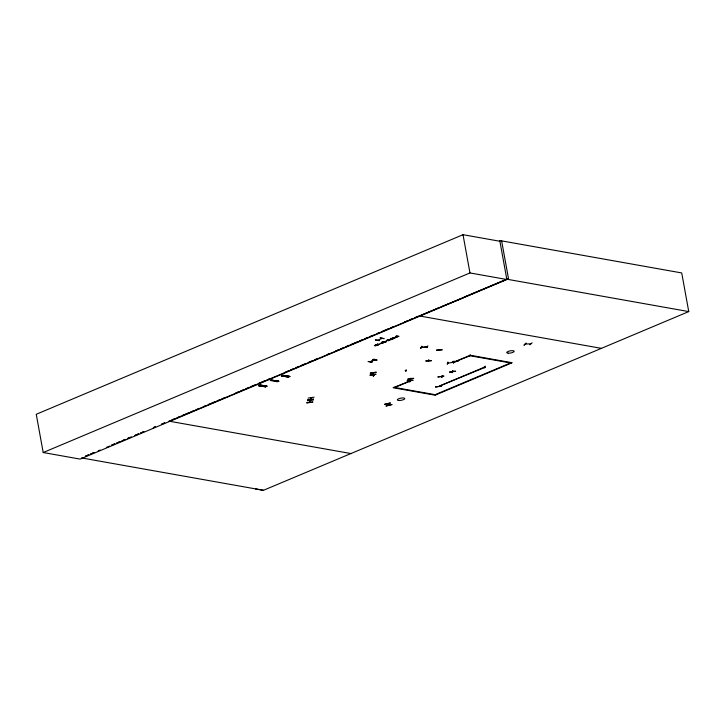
<?xml version="1.0" encoding="UTF-8"?>
<svg xmlns="http://www.w3.org/2000/svg" width="725" height="725" viewBox="0 0 725 725"><rect width="100%" height="100%" fill="white"/><g stroke="black" fill="none" stroke-linecap="round" stroke-linejoin="round"><path stroke-width="1.09" d="M375.849 374.191L369.859 375.169L375.831 374.299M407.151 381.132L413.159 380.217L407.124 380.797M441.507 386.135L435.535 387.032M441.525 386.008L435.553 386.914M449.6 372.007L455.599 371.173L449.591 372.106M312.765 402.112L306.811 402.756M307.491 400.082L313.481 399.131M371.961 362.21L368.055 361.476L372.17 362.038M375.405 339.925L379.365 340.659L375.405 339.898M524.066 345.109L526.187 343.07L524.13 345.154M420.781 348.335L421.859 346.432M373.728 374.336L373.239 376.202L374 373.982M373.511 376.112L373.728 374.354M409.688 382.111L410.178 380.263M447.896 362.183L447.452 363.995M452.781 370.729L452.047 372.623M370.348 373.085L376.329 372.224L370.33 373.157M372.614 374.064L372.822 374.444M373.212 372.822L372.777 374.635M373.457 372.777L372.976 374.626M410.314 378.432L410.776 378.812L410.35 380.58M410.114 380.453L410.341 378.305M413.612 378.368L407.631 379.229L413.603 378.296M447.18 364.113L447.959 362.228M447.724 363.18L448.258 363.116M454.267 361.304L453.487 363.207L453.932 361.068M405.311 370.656L405.846 370.584M406.127 369.632L405.928 371.481M409.997 381.278L410.649 381.169M437.972 376.973L443.981 376.094L438 376.909M442.341 375.65L441.77 377.553L442.259 375.695M452.019 372.668L452.844 370.774M453.188 371.662L452.608 371.662M458.01 361.286L452.028 362.138L458.001 361.195M483.983 367.14L484.617 367.122M485.197 366.116L484.699 367.938M308.143 398.107L314.106 397.2M306.802 402.919L312.801 402.013M307.472 400.816L313.408 400.046M310.735 399.375L311.016 397.735M309.72 402.411L310.572 400.535L309.992 402.357M311.261 397.69L310.69 399.511M431.529 360.615L425.883 360.959M265.432 386.86L258.372 385.6L265.767 386.733M258.707 385.473L265.83 386.606M266.7 386.343L259.595 385.093L267.19 386.126L259.894 384.966M270.217 380.462L277.485 381.803M271.386 380.145L278.744 381.278M278.708 381.278L271.34 380.145L278.808 381.151M288.468 377.082L281.59 375.831M282.551 375.45L289.973 376.456L282.768 375.342M288.36 377.208L288.586 377.145M289.882 376.574L282.913 375.197M421.923 346.478L420.509 348.444L421.868 346.16M427.868 345.762L427.052 347.683M428.629 360.823L429.082 360.606L428.511 360.234M439.477 350.093L439.25 350.084M396.212 336.047C401.061 336.101 398.532 337.043 396.602 336.019M258.399 385.609L265.676 386.76M281.327 375.967L288.695 377.082M525.362 344.085L530.827 343.795M532.15 342.789L529.812 344.801M377.607 340.288L382.03 338.421M374.209 359.437L374.879 359.863L374.644 359.274L374.49 360.035L374.163 359.645M428.756 360.651L428.756 360.044M447.851 363.171L453.705 362.246L453.188 362.319M374.453 375.178L373.928 375.251M441.362 376.683L442.023 376.592M389.044 405.202L387.585 403.762M370.267 361.702L374.743 359.827M374.798 359.899L370.33 361.766M427.261 346.822L421.388 347.493L427.288 346.74M392.406 337.923L393.358 337.642M499.906 241.262L463.012 234.701L36.25 414.283L43.201 452.536L80.094 459.097L506.857 279.515L499.77 240.546L681.727 272.944L688.75 311.587L601.324 348.381M43.201 452.536L469.963 272.944L506.857 279.515M85.668 456.161L88.785 454.847M90.861 453.968L93.987 452.654M98.147 450.905L100.222 450.026M106.466 447.407L109.584 446.093M111.668 445.213L114.786 443.899M116.87 443.029L119.988 441.715M122.063 440.836L125.189 439.522M131.424 436.903L127.265 438.652L130.319 437.329M134.551 435.589L138.711 433.84L135.53 435.136M140.786 432.961L143.913 431.647L140.741 432.952M171.997 419.829L175.124 418.515M177.208 417.636L180.335 416.322M182.419 415.443L188.672 412.806M190.757 411.936L193.883 410.613M195.968 409.743L199.094 408.42M203.263 406.671L205.347 405.792M208.474 404.478L214.727 401.849M216.811 400.97L219.938 399.656M222.022 398.777L225.149 397.463M235.571 393.077L238.697 391.754M240.782 390.884L243.908 389.57M245.993 388.691L249.119 387.377M251.203 386.498L255.372 384.739M258.499 383.425L264.752 380.797M266.836 379.918L269.963 378.604M285.596 372.025L288.722 370.711M290.807 369.832L293.933 368.517M296.017 367.638L299.144 366.324M301.228 365.445L305.397 363.687M308.524 362.373L312.692 360.615M314.777 359.745L317.903 358.431M327.283 354.48L329.368 353.601M335.621 350.972L338.747 349.658M340.832 348.779L343.958 347.465M346.042 346.586L349.169 345.272M351.253 344.393L357.516 341.765M359.6 340.886L362.727 339.572M364.811 338.693L367.938 337.379M370.022 336.5L373.148 335.186M377.317 333.428L379.402 332.548M382.528 331.234L388.781 328.606M390.866 327.727L393.992 326.413M404.414 322.027L407.541 320.713M409.625 319.834L412.752 318.52M414.836 317.641L417.962 316.327M169.297 421.216L215.153 401.922M217.237 401.043L265.178 380.87M267.262 379.991L439.187 307.645M441.271 306.766L463.166 297.893M464.154 297.141L505.76 279.632M380.253 337.932L384.159 338.638L380.226 337.913M382.882 342.127C381.241 342.254 383.543 341.493 382.537 342.272L381.549 342.236L382.057 342.635L381.495 342.871L383.679 342.825L381.604 342.553M395.37 336.418L396.493 336.5M377.399 344.284L379.918 344.457L377.843 344.266L378.205 345.182L376.139 344.81L378.069 344.982L377.344 343.967M386.443 340.424C391.618 339.055 389.126 341.747 386.751 340.297M390.911 338.539L393.376 338.792L391.881 339.427L391.826 338.91L390.431 339.11L392.18 338.765L390.857 338.222M395.424 336.744L397.49 337.007L395.524 337.089M382.818 342.309L384.676 342.463L383.126 342.182M373.103 359.392L376.819 360.126M394.753 387.485L409.915 381.105L393.113 387.721L435.045 395.188L512.176 362.727L470.244 355.259L454.194 362.011L470.117 355.767M435.172 394.681L510.527 362.962M255.481 488.922L263.456 490.299L601.378 348.353L419.005 315.882M85.523 456.134L88.649 454.82M90.734 453.941L93.86 452.636M111.568 445.195L114.695 443.881M116.779 443.011L119.906 441.697M121.99 440.827L125.117 439.513M419.431 315.964L508.488 278.572L501.591 240.646M387.703 339.889L388.256 339.735M374.526 359.31L374.662 359.854M375.215 344.864L376.248 344.756M390.34 403.073L384.458 404.369L390.258 402.955M386.053 405.946L391.853 404.468M409.571 378.622L411.564 378.35M405.23 370.738L405.792 370.593M307.491 400.028L313.463 399.257M425.874 360.978L431.438 360.724M388.817 405.248L387.467 403.952M372.886 359.428L377.018 360.08L373.076 359.355M372.922 373.882L373.049 374.453M452.763 371.39L452.717 370.847M506.793 279.197L688.75 311.587M469.356 355.631L511.288 363.098M393.992 387.349L435.933 394.808M288.894 376.991L281.798 375.758M168.871 421.143L351.253 453.614M81.508 457.91L263.456 490.299M391.944 404.613L386.135 406.018M463.012 234.701L469.963 272.944M470.153 354.788L470.244 355.259M428.928 360.053L429.037 360.615M382.483 341.955L382.564 342.417M394.228 338.231L392.189 338.421L394.228 338.231M394.047 337.632L396.512 337.424L394.101 337.578M389.452 339.663L390.603 339.4L389.488 339.626M380.127 343.469C379.972 343.877 385.383 342.472 380.181 343.423M375.432 345.734L377.707 345.317L374.327 345.635L376.039 345.236L375.432 345.734M389.108 339.699C391.781 340.65 392.053 338.222 389.108 339.699M372.759 374.472L372.641 373.937L372.786 374.453M389.352 340.315L387.639 340.451L389.352 340.315M436.622 350.112L442.268 349.767L436.541 350.184M396.095 337.497L394.817 337.705L396.095 337.497M484.554 367.131L439.803 385.927L485.261 367.258L484.536 367.14M155.349 426.835L153.274 427.705L155.331 426.826M164.711 422.892L161.593 424.207L164.702 422.892M383.706 341.937L385.682 342.037L384.93 341.638C388.953 342.282 384.15 340.424 386.316 341.557L383.706 341.937M508.343 353.202A3.806 1.097 -10.3 0 0 514.188 351.389A3.806 1.097 -10.3 0 0 508.823 351.199A3.806 1.097 -10.3 0 0 508.343 353.202M398.931 400.49A3.806 1.097 -10.3 0 0 404.786 398.687A3.806 1.097 -10.3 0 0 399.421 398.496A3.806 1.097 -10.3 0 0 398.931 400.49"/></g></svg>
